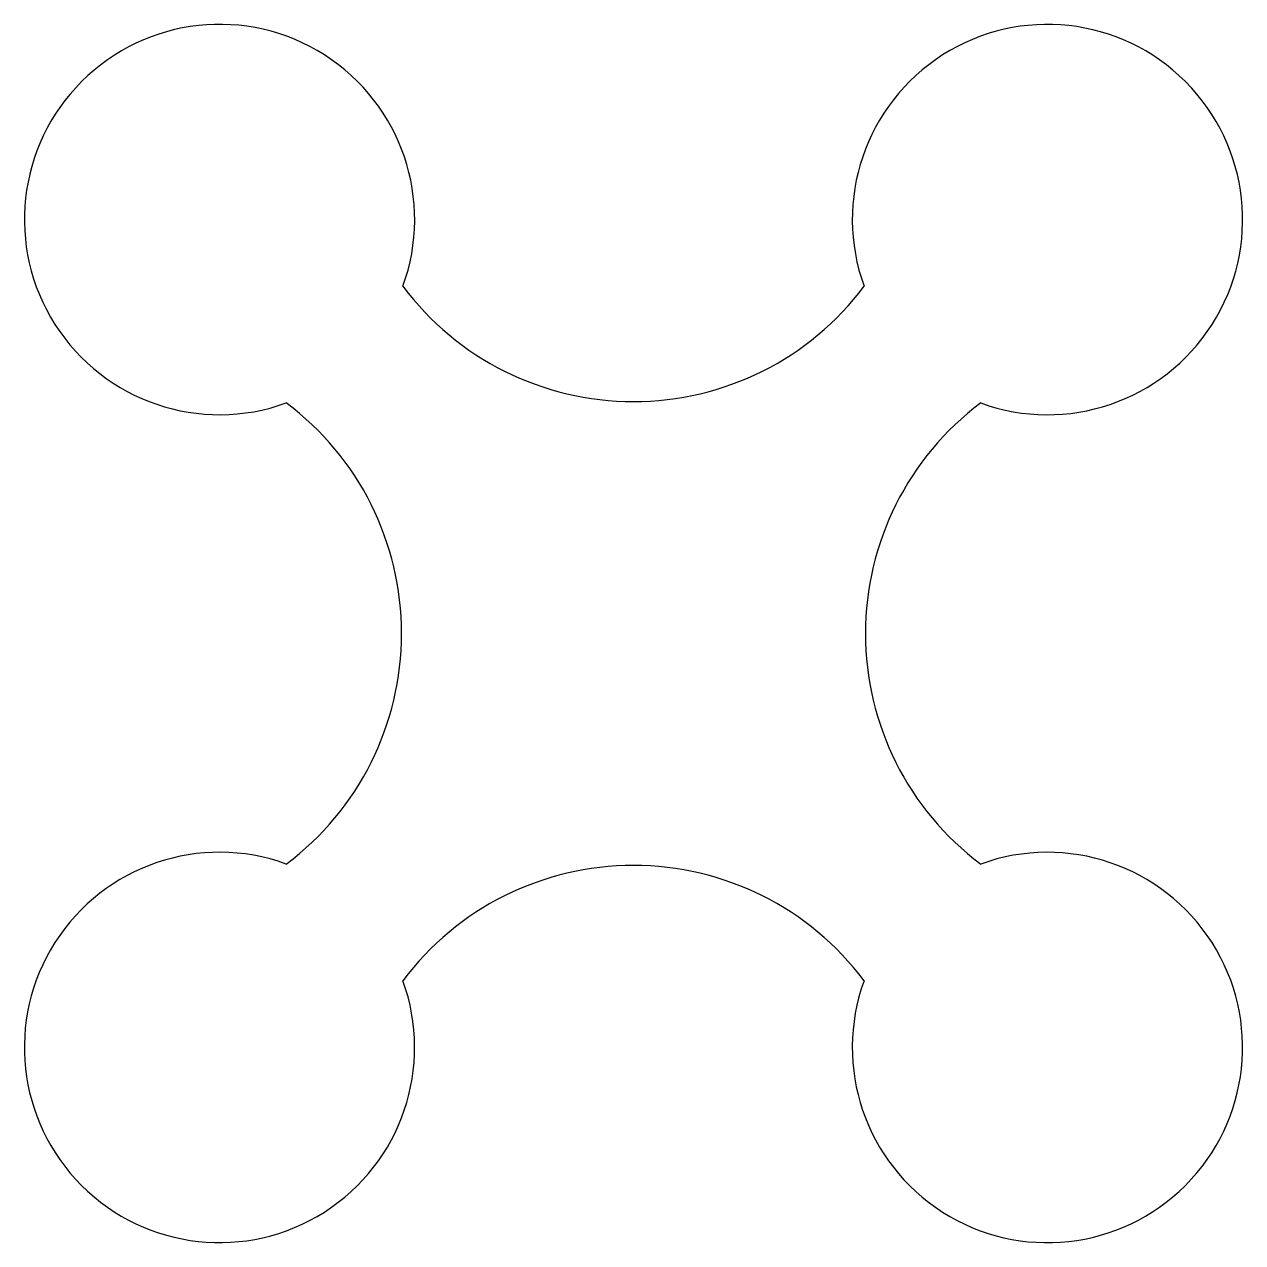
# Model space of a CAD drawing. Header units: millimetres. Extents: x -39 to 39, y -39 to 39.1.
import ezdxf

# ---------------------------------------------------------------- set-up
doc = ezdxf.new("R2010")
doc.units = ezdxf.units.MM
doc.layers.add('Pad', color=7, linetype='CONTINUOUS')

msp = doc.modelspace()

# ---------------------------------------------------------------- linework, layer by layer
at = {"layer": 'Pad'}
for p, q in [((-14.784, 22.297), (-14.784, 22.297, 2)), ((-14.784, 22.297), (-14.784, 22.297, 2)), ((14.759, 22.297), (14.759, 22.297, 2)), ((14.759, 22.297), (14.759, 22.297, 2)), ((-22.254, 14.829), (-22.254, 14.829, 2)), ((-22.254, 14.829), (-22.254, 14.829, 2)), ((22.227, 14.827), (22.227, 14.827, 2)), ((22.227, 14.827), (22.227, 14.827, 2)), ((-22.254, -14.708), (-22.254, -14.708, 2)), ((-22.254, -14.708), (-22.254, -14.708, 2)), ((22.227, -14.711), (22.227, -14.711, 2)), ((22.227, -14.711), (22.227, -14.711, 2)), ((-14.785, -22.18), (-14.785, -22.18, 2)), ((-14.785, -22.18), (-14.785, -22.18, 2)), ((14.757, -22.18), (14.757, -22.18, 2)), ((14.757, -22.18), (14.757, -22.18, 2))]:
    msp.add_line(p, q, dxfattribs=at)
for centre, radius, start, end in [((-26.529, 26.575), 12.5, -20.01496, -70.00001), ((-26.529, 26.575, 2), 12.5, -20.01496, -70.00001), ((-26.529, 26.575), 12.5, -20.01496, -70.00001), ((-26.529, 26.575, 2), 12.5, -20.01496, -70.00001), ((26.505, 26.572), 12.5, -110.01241, -159.99737), ((26.505, 26.572, 2), 12.5, -110.01241, -159.99737), ((26.505, 26.572), 12.5, -110.01241, -159.99737), ((26.505, 26.572, 2), 12.5, -110.01241, -159.99737), ((-0.013, 33.379), 18.467, -143.12005, -36.87995), ((-0.013, 33.379, 2), 18.467, -143.12005, -36.87995), ((-0.013, 33.379), 18.467, -143.12005, -36.87995), ((-0.013, 33.379, 2), 18.467, -143.12005, -36.87995), ((-33.326, 0.06), 18.458, -53.14016, 53.14016), ((-33.326, 0.06, 2), 18.458, -53.14016, 53.14016), ((-33.326, 0.06), 18.458, -53.14016, 53.14016), ((-33.326, 0.06, 2), 18.458, -53.14016, 53.14016), ((33.301, 0.058), 18.459, 126.86291, -126.86291), ((33.301, 0.058, 2), 18.459, 126.86291, -126.86291), ((33.301, 0.058), 18.459, 126.86291, -126.86291), ((33.301, 0.058, 2), 18.459, 126.86291, -126.86291), ((-26.532, -26.454), 12.5, 69.98769, 19.99387), ((-26.532, -26.454, 2), 12.5, 69.98769, 19.99387), ((-26.532, -26.454), 12.5, 69.98769, 19.99387), ((-26.532, -26.454, 2), 12.5, 69.98769, 19.99387), ((26.502, -26.457), 12.5, 159.99033, 110.00009), ((26.502, -26.457, 2), 12.5, 159.99033, 110.00009), ((26.502, -26.457), 12.5, 159.99033, 110.00009), ((26.502, -26.457, 2), 12.5, 159.99033, 110.00009), ((-0.014, -33.261), 18.466, 36.87691, 143.12309), ((-0.014, -33.261, 2), 18.466, 36.87691, 143.12309), ((-0.014, -33.261), 18.466, 36.87691, 143.12309), ((-0.014, -33.261, 2), 18.466, 36.87691, 143.12309)]:
    msp.add_arc(centre, radius, start, end, dxfattribs=at)

doc.saveas('drawing.dxf')
